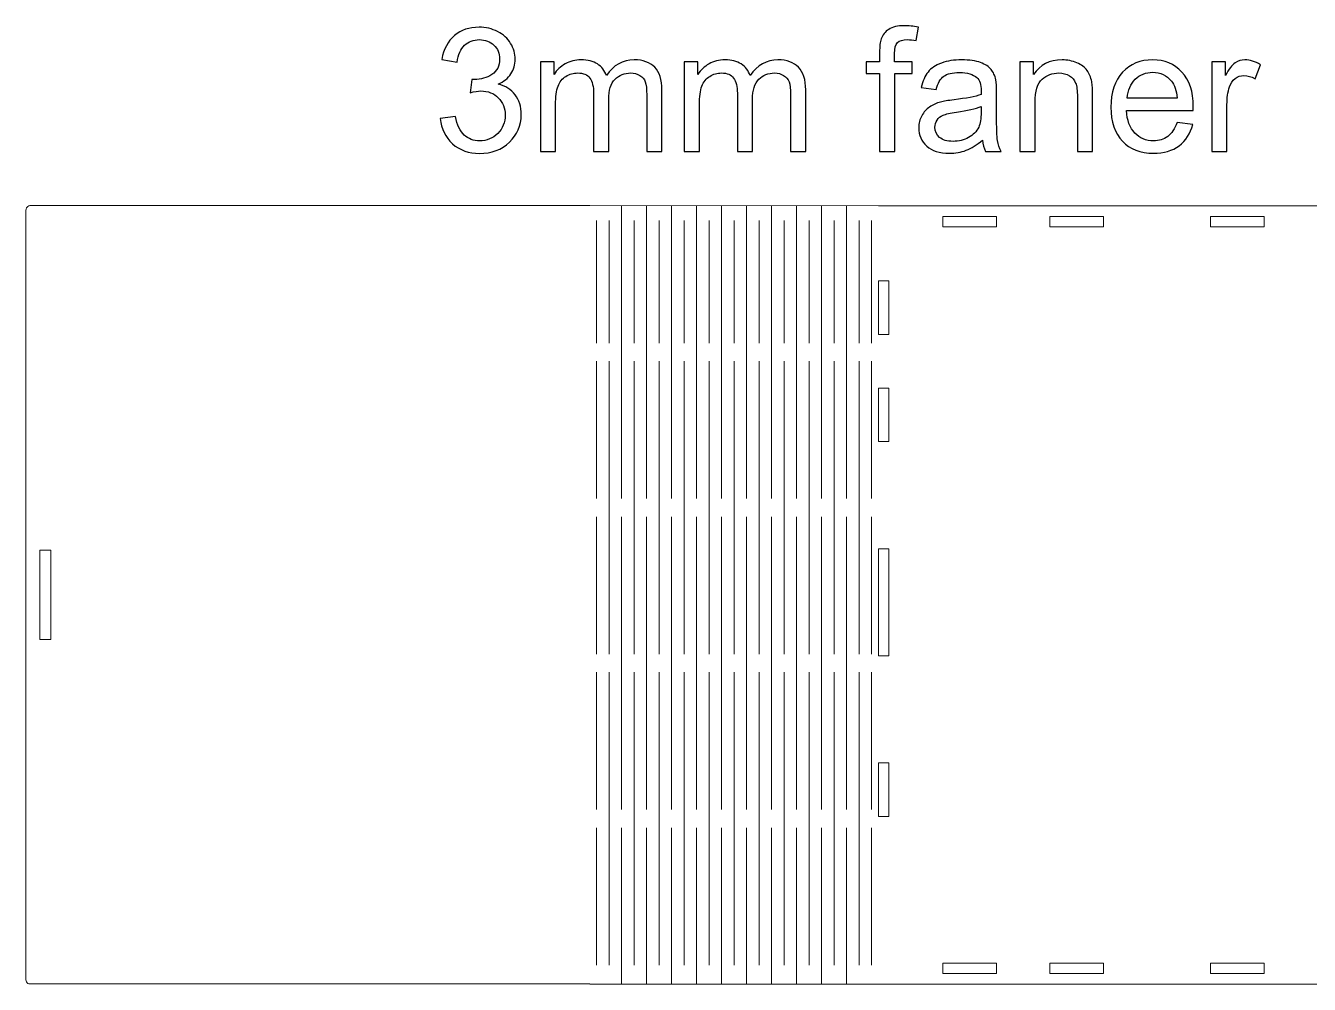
# Model space of a CAD drawing. Header units: millimetres. Extents: x -246 to 355, y -193 to 290.
# Drawn here: x -237.7 to 121.8, y 21.8 to 290.2 of the extents above; entities that cross this region are included whole.
import ezdxf

# ---------------------------------------------------------------- set-up
doc = ezdxf.new("R2010")
doc.units = ezdxf.units.MM
doc.header["$MEASUREMENT"] = 0
doc.layers.add('layer 1', color=7, linetype='Continuous')

msp = doc.modelspace()

# ---------------------------------------------------------------- linework, layer by layer
at = {"layer": 'layer 1', "color": 250}
for points, knots in [([(-121.6082, 264.2263), (-121.6082, 264.2263), (-117.3528, 264.8066), (-117.3528, 264.8066), (-117.3528, 264.8066), (-116.8612, 262.3887), (-116.0391, 260.6479), (-114.8705, 259.584), (-114.8705, 259.584), (-113.7019, 258.5202), (-112.2673, 257.9883), (-110.5667, 257.9883), (-110.5667, 257.9883), (-108.5518, 257.9883), (-106.8513, 258.6814), (-105.4812, 260.0676), (-105.4812, 260.0676), (-104.1111, 261.4538), (-103.426, 263.1705), (-103.426, 265.2176), (-103.426, 265.2176), (-103.426, 267.168), (-104.0627, 268.7799), (-105.3442, 270.0533), (-105.3442, 270.0533), (-106.6176, 271.3187), (-108.2375, 271.9554), (-110.2121, 271.9554), (-110.2121, 271.9554), (-111.018, 271.9554), (-112.0174, 271.7942), (-113.2183, 271.4798), (-113.2183, 271.4798), (-113.2183, 271.4798), (-112.7428, 275.2033), (-112.7428, 275.2033), (-112.7428, 275.2033), (-112.4607, 275.1711), (-112.227, 275.155), (-112.0577, 275.155), (-112.0577, 275.155), (-110.2363, 275.155), (-108.6083, 275.6305), (-107.1495, 276.5734), (-107.1495, 276.5734), (-105.6988, 277.5164), (-104.9734, 278.9671), (-104.9734, 280.9256), (-104.9734, 280.9256), (-104.9734, 282.481), (-105.5054, 283.7706), (-106.5612, 284.7941), (-106.5612, 284.7941), (-107.6169, 285.8177), (-108.979, 286.3254), (-110.6473, 286.3254), (-110.6473, 286.3254), (-112.3076, 286.3254), (-113.6857, 285.8015), (-114.7899, 284.7538), (-114.7899, 284.7538), (-115.894, 283.7061), (-116.6033, 282.1345), (-116.9176, 280.039), (-116.9176, 280.039), (-116.9176, 280.039), (-121.173, 280.8127), (-121.173, 280.8127), (-121.173, 280.8127), (-120.6491, 283.6658), (-119.4724, 285.8821), (-117.6268, 287.4537), (-117.6268, 287.4537), (-115.7893, 289.0253), (-113.4923, 289.8071), (-110.7521, 289.8071), (-110.7521, 289.8071), (-108.8662, 289.8071), (-107.1253, 289.4041), (-105.5376, 288.5901), (-105.5376, 288.5901), (-103.9418, 287.7842), (-102.7248, 286.68), (-101.8867, 285.2857), (-101.8867, 285.2857), (-101.0404, 283.8834), (-100.6213, 282.4004), (-100.6213, 280.8288), (-100.6213, 280.8288), (-100.6213, 279.3378), (-101.0243, 277.9838), (-101.8222, 276.7588), (-101.8222, 276.7588), (-102.6281, 275.5338), (-103.8209, 274.5586), (-105.3925, 273.8332), (-105.3925, 273.8332), (-103.3454, 273.3658), (-101.7577, 272.3825), (-100.6213, 270.8915), (-100.6213, 270.8915), (-99.493, 269.4086), (-98.9288, 267.5388), (-98.9288, 265.3063), (-98.9288, 265.3063), (-98.9288, 262.284), (-100.033, 259.713), (-102.2332, 257.6095), (-102.2332, 257.6095), (-104.4415, 255.506), (-107.2301, 254.4582), (-110.599, 254.4582), (-110.599, 254.4582), (-113.6374, 254.4582), (-116.16, 255.3689), (-118.1668, 257.1823), (-118.1668, 257.1823), (-120.1817, 258.9957), (-121.3261, 261.341), (-121.6082, 264.2263)], [0, 0, 0, 0, 0.03225806, 0.03225806, 0.03225806, 0.03225806, 0.06451613, 0.06451613, 0.06451613, 0.06451613, 0.09677419, 0.09677419, 0.09677419, 0.09677419, 0.12903226, 0.12903226, 0.12903226, 0.12903226, 0.16129032, 0.16129032, 0.16129032, 0.16129032, 0.19354839, 0.19354839, 0.19354839, 0.19354839, 0.22580645, 0.22580645, 0.22580645, 0.22580645, 0.25806452, 0.25806452, 0.25806452, 0.25806452, 0.29032258, 0.29032258, 0.29032258, 0.29032258, 0.32258065, 0.32258065, 0.32258065, 0.32258065, 0.35483871, 0.35483871, 0.35483871, 0.35483871, 0.38709677, 0.38709677, 0.38709677, 0.38709677, 0.41935484, 0.41935484, 0.41935484, 0.41935484, 0.4516129, 0.4516129, 0.4516129, 0.4516129, 0.48387097, 0.48387097, 0.48387097, 0.48387097, 0.51612903, 0.51612903, 0.51612903, 0.51612903, 0.5483871, 0.5483871, 0.5483871, 0.5483871, 0.58064516, 0.58064516, 0.58064516, 0.58064516, 0.61290323, 0.61290323, 0.61290323, 0.61290323, 0.64516129, 0.64516129, 0.64516129, 0.64516129, 0.67741935, 0.67741935, 0.67741935, 0.67741935, 0.70967742, 0.70967742, 0.70967742, 0.70967742, 0.74193548, 0.74193548, 0.74193548, 0.74193548, 0.77419355, 0.77419355, 0.77419355, 0.77419355, 0.80645161, 0.80645161, 0.80645161, 0.80645161, 0.83870968, 0.83870968, 0.83870968, 0.83870968, 0.87096774, 0.87096774, 0.87096774, 0.87096774, 0.90322581, 0.90322581, 0.90322581, 0.90322581, 0.93548387, 0.93548387, 0.93548387, 0.93548387, 1, 1, 1, 1]), ([(1.4602, 255.0385), (1.4602, 255.0385), (1.4602, 276.8475), (1.4602, 276.8475), (1.4602, 276.8475), (1.4602, 276.8475), (-2.3117, 276.8475), (-2.3117, 276.8475), (-2.3117, 276.8475), (-2.3117, 276.8475), (-2.3117, 280.1357), (-2.3117, 280.1357), (-2.3117, 280.1357), (-2.3117, 280.1357), (1.4602, 280.1357), (1.4602, 280.1357), (1.4602, 280.1357), (1.4602, 280.1357), (1.4602, 282.7954), (1.4602, 282.7954), (1.4602, 282.7954), (1.4602, 284.4798), (1.6052, 285.729), (1.9034, 286.543), (1.9034, 286.543), (2.3145, 287.6391), (3.0237, 288.5337), (4.0553, 289.2188), (4.0553, 289.2188), (5.0789, 289.9038), (6.5215, 290.2423), (8.3752, 290.2423), (8.3752, 290.2423), (9.576, 290.2423), (10.8978, 290.0973), (12.3485, 289.8152), (12.3485, 289.8152), (12.3485, 289.8152), (11.7118, 286.0917), (11.7118, 286.0917), (11.7118, 286.0917), (10.8253, 286.2448), (9.9951, 286.3254), (9.2053, 286.3254), (9.2053, 286.3254), (7.9158, 286.3254), (7.0051, 286.0514), (6.4651, 285.5033), (6.4651, 285.5033), (5.9332, 284.9553), (5.6672, 283.9317), (5.6672, 282.4327), (5.6672, 282.4327), (5.6672, 282.4327), (5.6672, 280.1357), (5.6672, 280.1357), (5.6672, 280.1357), (5.6672, 280.1357), (10.5512, 280.1357), (10.5512, 280.1357), (10.5512, 280.1357), (10.5512, 280.1357), (10.5512, 276.8475), (10.5512, 276.8475), (10.5512, 276.8475), (10.5512, 276.8475), (5.7156, 276.8475), (5.7156, 276.8475), (5.7156, 276.8475), (5.7156, 276.8475), (5.7156, 255.0385), (5.7156, 255.0385), (5.7156, 255.0385), (5.7156, 255.0385), (1.4602, 255.0385), (1.4602, 255.0385)], [0, 0, 0, 0, 0.05, 0.05, 0.05, 0.05, 0.1, 0.1, 0.1, 0.1, 0.15, 0.15, 0.15, 0.15, 0.2, 0.2, 0.2, 0.2, 0.25, 0.25, 0.25, 0.25, 0.3, 0.3, 0.3, 0.3, 0.35, 0.35, 0.35, 0.35, 0.4, 0.4, 0.4, 0.4, 0.45, 0.45, 0.45, 0.45, 0.5, 0.5, 0.5, 0.5, 0.55, 0.55, 0.55, 0.55, 0.6, 0.6, 0.6, 0.6, 0.65, 0.65, 0.65, 0.65, 0.7, 0.7, 0.7, 0.7, 0.75, 0.75, 0.75, 0.75, 0.8, 0.8, 0.8, 0.8, 0.85, 0.85, 0.85, 0.85, 0.9, 0.9, 0.9, 0.9, 1, 1, 1, 1]), ([(-93.5531, 255.0385), (-93.5531, 255.0385), (-93.5531, 280.1357), (-93.5531, 280.1357), (-93.5531, 280.1357), (-93.5531, 280.1357), (-89.7329, 280.1357), (-89.7329, 280.1357), (-89.7329, 280.1357), (-89.7329, 280.1357), (-89.7329, 276.5896), (-89.7329, 276.5896), (-89.7329, 276.5896), (-88.9512, 277.8146), (-87.9034, 278.8059), (-86.5978, 279.5474), (-86.5978, 279.5474), (-85.2922, 280.2969), (-83.8092, 280.6677), (-82.1409, 280.6677), (-82.1409, 280.6677), (-80.2872, 280.6677), (-78.764, 280.2808), (-77.5792, 279.5152), (-77.5792, 279.5152), (-76.3945, 278.7414), (-75.5563, 277.6695), (-75.0727, 276.2833), (-75.0727, 276.2833), (-73.074, 279.2089), (-70.4869, 280.6677), (-67.2953, 280.6677), (-67.2953, 280.6677), (-64.7969, 280.6677), (-62.8707, 279.9826), (-61.5328, 278.6044), (-61.5328, 278.6044), (-60.1869, 277.2263), (-59.5099, 275.1066), (-59.5099, 272.2455), (-59.5099, 272.2455), (-59.5099, 272.2455), (-59.5099, 255.0385), (-59.5099, 255.0385), (-59.5099, 255.0385), (-59.5099, 255.0385), (-63.7653, 255.0385), (-63.7653, 255.0385), (-63.7653, 255.0385), (-63.7653, 255.0385), (-63.7653, 270.8351), (-63.7653, 270.8351), (-63.7653, 270.8351), (-63.7653, 272.5276), (-63.9104, 273.7526), (-64.1844, 274.5022), (-64.1844, 274.5022), (-64.4584, 275.2517), (-64.9581, 275.8481), (-65.6915, 276.3075), (-65.6915, 276.3075), (-66.4169, 276.7669), (-67.2712, 276.9925), (-68.2464, 276.9925), (-68.2464, 276.9925), (-70.0195, 276.9925), (-71.4863, 276.4042), (-72.6549, 275.2356), (-72.6549, 275.2356), (-73.8235, 274.0589), (-74.4038, 272.181), (-74.4038, 269.602), (-74.4038, 269.602), (-74.4038, 269.602), (-74.4038, 255.0385), (-74.4038, 255.0385), (-74.4038, 255.0385), (-74.4038, 255.0385), (-78.6592, 255.0385), (-78.6592, 255.0385), (-78.6592, 255.0385), (-78.6592, 255.0385), (-78.6592, 271.3267), (-78.6592, 271.3267), (-78.6592, 271.3267), (-78.6592, 273.2126), (-79.0058, 274.6311), (-79.6989, 275.5741), (-79.6989, 275.5741), (-80.392, 276.517), (-81.5284, 276.9925), (-83.1, 276.9925), (-83.1, 276.9925), (-84.2928, 276.9925), (-85.3969, 276.6782), (-86.4124, 276.0496), (-86.4124, 276.0496), (-87.4279, 275.4209), (-88.1614, 274.5022), (-88.6207, 273.2852), (-88.6207, 273.2852), (-89.0721, 272.0762), (-89.2977, 270.3273), (-89.2977, 268.0465), (-89.2977, 268.0465), (-89.2977, 268.0465), (-89.2977, 255.0385), (-89.2977, 255.0385), (-89.2977, 255.0385), (-89.2977, 255.0385), (-93.5531, 255.0385), (-93.5531, 255.0385)], [0, 0, 0, 0, 0.03448276, 0.03448276, 0.03448276, 0.03448276, 0.06896552, 0.06896552, 0.06896552, 0.06896552, 0.10344828, 0.10344828, 0.10344828, 0.10344828, 0.13793103, 0.13793103, 0.13793103, 0.13793103, 0.17241379, 0.17241379, 0.17241379, 0.17241379, 0.20689655, 0.20689655, 0.20689655, 0.20689655, 0.24137931, 0.24137931, 0.24137931, 0.24137931, 0.27586207, 0.27586207, 0.27586207, 0.27586207, 0.31034483, 0.31034483, 0.31034483, 0.31034483, 0.34482759, 0.34482759, 0.34482759, 0.34482759, 0.37931034, 0.37931034, 0.37931034, 0.37931034, 0.4137931, 0.4137931, 0.4137931, 0.4137931, 0.44827586, 0.44827586, 0.44827586, 0.44827586, 0.48275862, 0.48275862, 0.48275862, 0.48275862, 0.51724138, 0.51724138, 0.51724138, 0.51724138, 0.55172414, 0.55172414, 0.55172414, 0.55172414, 0.5862069, 0.5862069, 0.5862069, 0.5862069, 0.62068966, 0.62068966, 0.62068966, 0.62068966, 0.65517241, 0.65517241, 0.65517241, 0.65517241, 0.68965517, 0.68965517, 0.68965517, 0.68965517, 0.72413793, 0.72413793, 0.72413793, 0.72413793, 0.75862069, 0.75862069, 0.75862069, 0.75862069, 0.79310345, 0.79310345, 0.79310345, 0.79310345, 0.82758621, 0.82758621, 0.82758621, 0.82758621, 0.86206897, 0.86206897, 0.86206897, 0.86206897, 0.89655172, 0.89655172, 0.89655172, 0.89655172, 0.93103448, 0.93103448, 0.93103448, 0.93103448, 1, 1, 1, 1]), ([(-53.2718, 255.0385), (-53.2718, 255.0385), (-53.2718, 280.1357), (-53.2718, 280.1357), (-53.2718, 280.1357), (-53.2718, 280.1357), (-49.4516, 280.1357), (-49.4516, 280.1357), (-49.4516, 280.1357), (-49.4516, 280.1357), (-49.4516, 276.5896), (-49.4516, 276.5896), (-49.4516, 276.5896), (-48.6699, 277.8146), (-47.6221, 278.8059), (-46.3165, 279.5474), (-46.3165, 279.5474), (-45.0109, 280.2969), (-43.5279, 280.6677), (-41.8596, 280.6677), (-41.8596, 280.6677), (-40.0059, 280.6677), (-38.4827, 280.2808), (-37.2979, 279.5152), (-37.2979, 279.5152), (-36.1132, 278.7414), (-35.275, 277.6695), (-34.7914, 276.2833), (-34.7914, 276.2833), (-32.7927, 279.2089), (-30.2056, 280.6677), (-27.014, 280.6677), (-27.014, 280.6677), (-24.5156, 280.6677), (-22.5894, 279.9826), (-21.2515, 278.6044), (-21.2515, 278.6044), (-19.9056, 277.2263), (-19.2286, 275.1066), (-19.2286, 272.2455), (-19.2286, 272.2455), (-19.2286, 272.2455), (-19.2286, 255.0385), (-19.2286, 255.0385), (-19.2286, 255.0385), (-19.2286, 255.0385), (-23.484, 255.0385), (-23.484, 255.0385), (-23.484, 255.0385), (-23.484, 255.0385), (-23.484, 270.8351), (-23.484, 270.8351), (-23.484, 270.8351), (-23.484, 272.5276), (-23.6291, 273.7526), (-23.9031, 274.5022), (-23.9031, 274.5022), (-24.1771, 275.2517), (-24.6768, 275.8481), (-25.4102, 276.3075), (-25.4102, 276.3075), (-26.1356, 276.7669), (-26.9899, 276.9925), (-27.9651, 276.9925), (-27.9651, 276.9925), (-29.7382, 276.9925), (-31.205, 276.4042), (-32.3736, 275.2356), (-32.3736, 275.2356), (-33.5422, 274.0589), (-34.1225, 272.181), (-34.1225, 269.602), (-34.1225, 269.602), (-34.1225, 269.602), (-34.1225, 255.0385), (-34.1225, 255.0385), (-34.1225, 255.0385), (-34.1225, 255.0385), (-38.3779, 255.0385), (-38.3779, 255.0385), (-38.3779, 255.0385), (-38.3779, 255.0385), (-38.3779, 271.3267), (-38.3779, 271.3267), (-38.3779, 271.3267), (-38.3779, 273.2126), (-38.7245, 274.6311), (-39.4176, 275.5741), (-39.4176, 275.5741), (-40.1107, 276.517), (-41.2471, 276.9925), (-42.8187, 276.9925), (-42.8187, 276.9925), (-44.0115, 276.9925), (-45.1156, 276.6782), (-46.1311, 276.0496), (-46.1311, 276.0496), (-47.1466, 275.4209), (-47.8801, 274.5022), (-48.3394, 273.2852), (-48.3394, 273.2852), (-48.7908, 272.0762), (-49.0164, 270.3273), (-49.0164, 268.0465), (-49.0164, 268.0465), (-49.0164, 268.0465), (-49.0164, 255.0385), (-49.0164, 255.0385), (-49.0164, 255.0385), (-49.0164, 255.0385), (-53.2718, 255.0385), (-53.2718, 255.0385)], [0, 0, 0, 0, 0.03448276, 0.03448276, 0.03448276, 0.03448276, 0.06896552, 0.06896552, 0.06896552, 0.06896552, 0.10344828, 0.10344828, 0.10344828, 0.10344828, 0.13793103, 0.13793103, 0.13793103, 0.13793103, 0.17241379, 0.17241379, 0.17241379, 0.17241379, 0.20689655, 0.20689655, 0.20689655, 0.20689655, 0.24137931, 0.24137931, 0.24137931, 0.24137931, 0.27586207, 0.27586207, 0.27586207, 0.27586207, 0.31034483, 0.31034483, 0.31034483, 0.31034483, 0.34482759, 0.34482759, 0.34482759, 0.34482759, 0.37931034, 0.37931034, 0.37931034, 0.37931034, 0.4137931, 0.4137931, 0.4137931, 0.4137931, 0.44827586, 0.44827586, 0.44827586, 0.44827586, 0.48275862, 0.48275862, 0.48275862, 0.48275862, 0.51724138, 0.51724138, 0.51724138, 0.51724138, 0.55172414, 0.55172414, 0.55172414, 0.55172414, 0.5862069, 0.5862069, 0.5862069, 0.5862069, 0.62068966, 0.62068966, 0.62068966, 0.62068966, 0.65517241, 0.65517241, 0.65517241, 0.65517241, 0.68965517, 0.68965517, 0.68965517, 0.68965517, 0.72413793, 0.72413793, 0.72413793, 0.72413793, 0.75862069, 0.75862069, 0.75862069, 0.75862069, 0.79310345, 0.79310345, 0.79310345, 0.79310345, 0.82758621, 0.82758621, 0.82758621, 0.82758621, 0.86206897, 0.86206897, 0.86206897, 0.86206897, 0.89655172, 0.89655172, 0.89655172, 0.89655172, 0.93103448, 0.93103448, 0.93103448, 0.93103448, 1, 1, 1, 1]), ([(30.2728, 258.1817), (28.6932, 256.8358), (27.1699, 255.8928), (25.7112, 255.3367), (25.7112, 255.3367), (24.2524, 254.7806), (22.6889, 254.5066), (21.0125, 254.5066), (21.0125, 254.5066), (18.2562, 254.5066), (16.1365, 255.1755), (14.6536, 256.5214), (14.6536, 256.5214), (13.1706, 257.8593), (12.4291, 259.576), (12.4291, 261.6634), (12.4291, 261.6634), (12.4291, 262.8884), (12.7112, 264.0087), (13.2673, 265.0242), (13.2673, 265.0242), (13.8315, 266.0397), (14.5649, 266.8456), (15.4676, 267.4582), (15.4676, 267.4582), (16.3783, 268.0707), (17.3938, 268.5381), (18.5302, 268.8525), (18.5302, 268.8525), (19.3684, 269.0701), (20.6337, 269.2796), (22.3181, 269.4892), (22.3181, 269.4892), (25.7515, 269.8921), (28.2902, 270.3838), (29.9102, 270.9479), (29.9102, 270.9479), (29.9263, 271.5282), (29.9343, 271.8989), (29.9343, 272.0521), (29.9343, 272.0521), (29.9343, 273.7768), (29.5314, 274.9938), (28.7254, 275.703), (28.7254, 275.703), (27.6374, 276.6621), (26.0174, 277.1376), (23.8736, 277.1376), (23.8736, 277.1376), (21.8668, 277.1376), (20.3839, 276.783), (19.4328, 276.0818), (19.4328, 276.0818), (18.4738, 275.3806), (17.7726, 274.1395), (17.3132, 272.3503), (17.3132, 272.3503), (17.3132, 272.3503), (13.1545, 272.9306), (13.1545, 272.9306), (13.1545, 272.9306), (13.5333, 274.7117), (14.1539, 276.1543), (15.0243, 277.2504), (15.0243, 277.2504), (15.8947, 278.3465), (17.152, 279.1847), (18.7961, 279.7811), (18.7961, 279.7811), (20.4322, 280.3695), (22.3423, 280.6677), (24.5023, 280.6677), (24.5023, 280.6677), (26.6461, 280.6677), (28.395, 280.4178), (29.7409, 279.9101), (29.7409, 279.9101), (31.0788, 279.4023), (32.0701, 278.7737), (32.6987, 278.008), (32.6987, 278.008), (33.3274, 277.2424), (33.7707, 276.2752), (34.0286, 275.1066), (34.0286, 275.1066), (34.1656, 274.3813), (34.2381, 273.0756), (34.2381, 271.1978), (34.2381, 271.1978), (34.2381, 271.1978), (34.2381, 265.5561), (34.2381, 265.5561), (34.2381, 265.5561), (34.2381, 261.615), (34.3268, 259.1247), (34.5041, 258.0689), (34.5041, 258.0689), (34.6733, 257.0131), (35.0279, 256.0056), (35.5437, 255.0385), (35.5437, 255.0385), (35.5437, 255.0385), (31.0949, 255.0385), (31.0949, 255.0385), (31.0949, 255.0385), (30.6678, 255.9331), (30.3937, 256.9808), (30.2728, 258.1817)], [0, 0, 0, 0, 0.03571429, 0.03571429, 0.03571429, 0.03571429, 0.07142857, 0.07142857, 0.07142857, 0.07142857, 0.10714286, 0.10714286, 0.10714286, 0.10714286, 0.14285714, 0.14285714, 0.14285714, 0.14285714, 0.17857143, 0.17857143, 0.17857143, 0.17857143, 0.21428571, 0.21428571, 0.21428571, 0.21428571, 0.25, 0.25, 0.25, 0.25, 0.28571429, 0.28571429, 0.28571429, 0.28571429, 0.32142857, 0.32142857, 0.32142857, 0.32142857, 0.35714286, 0.35714286, 0.35714286, 0.35714286, 0.39285714, 0.39285714, 0.39285714, 0.39285714, 0.42857143, 0.42857143, 0.42857143, 0.42857143, 0.46428571, 0.46428571, 0.46428571, 0.46428571, 0.5, 0.5, 0.5, 0.5, 0.53571429, 0.53571429, 0.53571429, 0.53571429, 0.57142857, 0.57142857, 0.57142857, 0.57142857, 0.60714286, 0.60714286, 0.60714286, 0.60714286, 0.64285714, 0.64285714, 0.64285714, 0.64285714, 0.67857143, 0.67857143, 0.67857143, 0.67857143, 0.71428571, 0.71428571, 0.71428571, 0.71428571, 0.75, 0.75, 0.75, 0.75, 0.78571429, 0.78571429, 0.78571429, 0.78571429, 0.82142857, 0.82142857, 0.82142857, 0.82142857, 0.85714286, 0.85714286, 0.85714286, 0.85714286, 0.89285714, 0.89285714, 0.89285714, 0.89285714, 0.92857143, 0.92857143, 0.92857143, 0.92857143, 1, 1, 1, 1]), ([(40.7744, 255.0385), (40.7744, 255.0385), (40.7744, 280.1357), (40.7744, 280.1357), (40.7744, 280.1357), (40.7744, 280.1357), (44.5946, 280.1357), (44.5946, 280.1357), (44.5946, 280.1357), (44.5946, 280.1357), (44.5946, 276.5734), (44.5946, 276.5734), (44.5946, 276.5734), (46.4321, 279.3056), (49.0917, 280.6677), (52.5654, 280.6677), (52.5654, 280.6677), (54.0806, 280.6677), (55.4668, 280.3936), (56.7321, 279.8536), (56.7321, 279.8536), (57.9975, 279.3137), (58.9485, 278.5964), (59.5771, 277.7179), (59.5771, 277.7179), (60.2058, 276.8394), (60.649, 275.7917), (60.8989, 274.5827), (60.8989, 274.5827), (61.052, 273.7929), (61.1326, 272.4147), (61.1326, 270.4482), (61.1326, 270.4482), (61.1326, 270.4482), (61.1326, 255.0385), (61.1326, 255.0385), (61.1326, 255.0385), (61.1326, 255.0385), (56.8772, 255.0385), (56.8772, 255.0385), (56.8772, 255.0385), (56.8772, 255.0385), (56.8772, 270.287), (56.8772, 270.287), (56.8772, 270.287), (56.8772, 272.0198), (56.716, 273.3174), (56.3856, 274.1717), (56.3856, 274.1717), (56.0551, 275.026), (55.4668, 275.7111), (54.6286, 276.2269), (54.6286, 276.2269), (53.7904, 276.7346), (52.7991, 276.9925), (51.6708, 276.9925), (51.6708, 276.9925), (49.8655, 276.9925), (48.31, 276.4203), (46.9963, 275.2678), (46.9963, 275.2678), (45.6826, 274.1234), (45.0298, 271.9392), (45.0298, 268.7316), (45.0298, 268.7316), (45.0298, 268.7316), (45.0298, 255.0385), (45.0298, 255.0385), (45.0298, 255.0385), (45.0298, 255.0385), (40.7744, 255.0385), (40.7744, 255.0385)], [0, 0, 0, 0, 0.05263158, 0.05263158, 0.05263158, 0.05263158, 0.10526316, 0.10526316, 0.10526316, 0.10526316, 0.15789474, 0.15789474, 0.15789474, 0.15789474, 0.21052632, 0.21052632, 0.21052632, 0.21052632, 0.26315789, 0.26315789, 0.26315789, 0.26315789, 0.31578947, 0.31578947, 0.31578947, 0.31578947, 0.36842105, 0.36842105, 0.36842105, 0.36842105, 0.42105263, 0.42105263, 0.42105263, 0.42105263, 0.47368421, 0.47368421, 0.47368421, 0.47368421, 0.52631579, 0.52631579, 0.52631579, 0.52631579, 0.57894737, 0.57894737, 0.57894737, 0.57894737, 0.63157895, 0.63157895, 0.63157895, 0.63157895, 0.68421053, 0.68421053, 0.68421053, 0.68421053, 0.73684211, 0.73684211, 0.73684211, 0.73684211, 0.78947368, 0.78947368, 0.78947368, 0.78947368, 0.84210526, 0.84210526, 0.84210526, 0.84210526, 0.89473684, 0.89473684, 0.89473684, 0.89473684, 1, 1, 1, 1]), ([(84.7872, 263.1625), (84.7872, 263.1625), (89.1877, 262.5822), (89.1877, 262.5822), (89.1877, 262.5822), (88.5026, 260.0273), (87.2212, 258.0366), (85.3514, 256.6262), (85.3514, 256.6262), (83.4816, 255.2158), (81.096, 254.5066), (78.1865, 254.5066), (78.1865, 254.5066), (74.5275, 254.5066), (71.6261, 255.6349), (69.4822, 257.8916), (69.4822, 257.8916), (67.3384, 260.1402), (66.2665, 263.3075), (66.2665, 267.3776), (66.2665, 267.3776), (66.2665, 271.5846), (67.3465, 274.8568), (69.5145, 277.1779), (69.5145, 277.1779), (71.6825, 279.5071), (74.4952, 280.6677), (77.9528, 280.6677), (77.9528, 280.6677), (81.2974, 280.6677), (84.0296, 279.5313), (86.1493, 277.2504), (86.1493, 277.2504), (88.2689, 274.9696), (89.3327, 271.7619), (89.3327, 267.6274), (89.3327, 267.6274), (89.3327, 267.3776), (89.3247, 266.9988), (89.3086, 266.4991), (89.3086, 266.4991), (89.3086, 266.4991), (70.6186, 266.4991), (70.6186, 266.4991), (70.6186, 266.4991), (70.7798, 263.7508), (71.5535, 261.6392), (72.9559, 260.1805), (72.9559, 260.1805), (74.3502, 258.7217), (76.0991, 257.9883), (78.1865, 257.9883), (78.1865, 257.9883), (79.742, 257.9883), (81.0718, 258.3993), (82.1679, 259.2214), (82.1679, 259.2214), (83.272, 260.0434), (84.1424, 261.3571), (84.7872, 263.1625)], [0, 0, 0, 0, 0.0625, 0.0625, 0.0625, 0.0625, 0.125, 0.125, 0.125, 0.125, 0.1875, 0.1875, 0.1875, 0.1875, 0.25, 0.25, 0.25, 0.25, 0.3125, 0.3125, 0.3125, 0.3125, 0.375, 0.375, 0.375, 0.375, 0.4375, 0.4375, 0.4375, 0.4375, 0.5, 0.5, 0.5, 0.5, 0.5625, 0.5625, 0.5625, 0.5625, 0.625, 0.625, 0.625, 0.625, 0.6875, 0.6875, 0.6875, 0.6875, 0.75, 0.75, 0.75, 0.75, 0.8125, 0.8125, 0.8125, 0.8125, 0.875, 0.875, 0.875, 0.875, 1, 1, 1, 1]), ([(94.515, 255.0385), (94.515, 255.0385), (94.515, 280.1357), (94.515, 280.1357), (94.515, 280.1357), (94.515, 280.1357), (98.3352, 280.1357), (98.3352, 280.1357), (98.3352, 280.1357), (98.3352, 280.1357), (98.3352, 276.2914), (98.3352, 276.2914), (98.3352, 276.2914), (99.3104, 278.0725), (100.2131, 279.2492), (101.0432, 279.8134), (101.0432, 279.8134), (101.8733, 280.3856), (102.784, 280.6677), (103.7753, 280.6677), (103.7753, 280.6677), (105.2099, 280.6677), (106.6687, 280.2163), (108.1516, 279.3217), (108.1516, 279.3217), (108.1516, 279.3217), (106.6365, 275.3968), (106.6365, 275.3968), (106.6365, 275.3968), (105.6048, 275.977), (104.5732, 276.2672), (103.5416, 276.2672), (103.5416, 276.2672), (102.6148, 276.2672), (101.7847, 275.9851), (101.0512, 275.429), (101.0512, 275.429), (100.3178, 274.8729), (99.794, 274.0992), (99.4796, 273.1079), (99.4796, 273.1079), (99.0041, 271.6007), (98.7704, 269.9485), (98.7704, 268.1513), (98.7704, 268.1513), (98.7704, 268.1513), (98.7704, 255.0385), (98.7704, 255.0385), (98.7704, 255.0385), (98.7704, 255.0385), (94.515, 255.0385), (94.515, 255.0385)], [0, 0, 0, 0, 0.07142857, 0.07142857, 0.07142857, 0.07142857, 0.14285714, 0.14285714, 0.14285714, 0.14285714, 0.21428571, 0.21428571, 0.21428571, 0.21428571, 0.28571429, 0.28571429, 0.28571429, 0.28571429, 0.35714286, 0.35714286, 0.35714286, 0.35714286, 0.42857143, 0.42857143, 0.42857143, 0.42857143, 0.5, 0.5, 0.5, 0.5, 0.57142857, 0.57142857, 0.57142857, 0.57142857, 0.64285714, 0.64285714, 0.64285714, 0.64285714, 0.71428571, 0.71428571, 0.71428571, 0.71428571, 0.78571429, 0.78571429, 0.78571429, 0.78571429, 0.85714286, 0.85714286, 0.85714286, 0.85714286, 1, 1, 1, 1]), ([(70.8604, 269.9808), (70.8604, 269.9808), (84.8356, 269.9808), (84.8356, 269.9808), (84.8356, 269.9808), (84.6502, 272.0924), (84.1102, 273.672), (83.2317, 274.7278), (83.2317, 274.7278), (81.8858, 276.3639), (80.1288, 277.186), (77.9769, 277.186), (77.9769, 277.186), (76.0265, 277.186), (74.3905, 276.5331), (73.0606, 275.2275), (73.0606, 275.2275), (71.7389, 273.9219), (71.0055, 272.173), (70.8604, 269.9808)], [0, 0, 0, 0, 0.16666667, 0.16666667, 0.16666667, 0.16666667, 0.33333333, 0.33333333, 0.33333333, 0.33333333, 0.5, 0.5, 0.5, 0.5, 0.66666667, 0.66666667, 0.66666667, 0.66666667, 1, 1, 1, 1]), ([(29.9343, 267.6113), (28.3869, 266.9827), (26.0658, 266.4507), (22.971, 266.0155), (22.971, 266.0155), (21.214, 265.7657), (19.9728, 265.4836), (19.2475, 265.1693), (19.2475, 265.1693), (18.5221, 264.855), (17.966, 264.3956), (17.5711, 263.7992), (17.5711, 263.7992), (17.1762, 263.1947), (16.9747, 262.5258), (16.9747, 261.7843), (16.9747, 261.7843), (16.9747, 260.664), (17.4018, 259.7211), (18.2642, 258.9715), (18.2642, 258.9715), (19.1266, 258.222), (20.3839, 257.8432), (22.0361, 257.8432), (22.0361, 257.8432), (23.6721, 257.8432), (25.1309, 258.1978), (26.4124, 258.9151), (26.4124, 258.9151), (27.6858, 259.6243), (28.6287, 260.5995), (29.2251, 261.8326), (29.2251, 261.8326), (29.6845, 262.7917), (29.9102, 264.2021), (29.9102, 266.0639), (29.9102, 266.0639), (29.9102, 266.0639), (29.9343, 267.6113), (29.9343, 267.6113)], [0, 0, 0, 0, 0.09090909, 0.09090909, 0.09090909, 0.09090909, 0.18181818, 0.18181818, 0.18181818, 0.18181818, 0.27272727, 0.27272727, 0.27272727, 0.27272727, 0.36363636, 0.36363636, 0.36363636, 0.36363636, 0.45454545, 0.45454545, 0.45454545, 0.45454545, 0.54545455, 0.54545455, 0.54545455, 0.54545455, 0.63636364, 0.63636364, 0.63636364, 0.63636364, 0.72727273, 0.72727273, 0.72727273, 0.72727273, 0.81818182, 0.81818182, 0.81818182, 0.81818182, 1, 1, 1, 1])]:
    msp.add_open_spline(points, degree=3, knots=knots, dxfattribs=at)
at = {"layer": 'layer 1', "color": 250, "lineweight": 20}
for points, knots in [([(-237.7443, 238.2612), (-237.747, 238.6546), (-237.6179, 239.1573), (-237.3312, 239.4439), (-237.3312, 239.4439), (-237.0446, 239.7306), (-236.649, 239.8809), (-236.2443, 239.857)], [0, 0, 0, 0, 0.33333333, 0.33333333, 0.33333333, 0.33333333, 1, 1, 1, 1]), ([(-70.8062, 239.8091), (-70.8062, 239.8091), (-70.8062, 201.3287), (-70.8062, 201.3287), (-70.8062, 201.3287), (-70.8062, 201.3287), (-70.8062, 157.828), (-70.8062, 157.828)], [0, 0, 0, 0, 0.33333333, 0.33333333, 0.33333333, 0.33333333, 1, 1, 1, 1]), ([(-63.8059, 239.8091), (-63.8059, 239.8091), (-63.8059, 201.3287), (-63.8059, 201.3287), (-63.8059, 201.3287), (-63.8059, 201.3287), (-63.8059, 157.828), (-63.8059, 157.828)], [0, 0, 0, 0, 0.33333333, 0.33333333, 0.33333333, 0.33333333, 1, 1, 1, 1]), ([(-56.806, 239.8091), (-56.806, 239.8091), (-56.806, 201.3287), (-56.806, 201.3287), (-56.806, 201.3287), (-56.806, 201.3287), (-56.806, 157.828), (-56.806, 157.828)], [0, 0, 0, 0, 0.33333333, 0.33333333, 0.33333333, 0.33333333, 1, 1, 1, 1]), ([(-49.806, 239.8091), (-49.806, 239.8091), (-49.806, 201.3287), (-49.806, 201.3287), (-49.806, 201.3287), (-49.806, 201.3287), (-49.806, 157.828), (-49.806, 157.828)], [0, 0, 0, 0, 0.33333333, 0.33333333, 0.33333333, 0.33333333, 1, 1, 1, 1]), ([(-42.8061, 239.8091), (-42.8061, 239.8091), (-42.8061, 201.3287), (-42.8061, 201.3287), (-42.8061, 201.3287), (-42.8061, 201.3287), (-42.8061, 157.828), (-42.8061, 157.828)], [0, 0, 0, 0, 0.33333333, 0.33333333, 0.33333333, 0.33333333, 1, 1, 1, 1]), ([(-35.8063, 239.8091), (-35.8063, 239.8091), (-35.8063, 201.3287), (-35.8063, 201.3287), (-35.8063, 201.3287), (-35.8063, 201.3287), (-35.8063, 157.828), (-35.8063, 157.828)], [0, 0, 0, 0, 0.33333333, 0.33333333, 0.33333333, 0.33333333, 1, 1, 1, 1]), ([(-28.806, 239.8091), (-28.806, 239.8091), (-28.806, 201.3287), (-28.806, 201.3287), (-28.806, 201.3287), (-28.806, 201.3287), (-28.806, 157.828), (-28.806, 157.828)], [0, 0, 0, 0, 0.33333333, 0.33333333, 0.33333333, 0.33333333, 1, 1, 1, 1]), ([(-21.806, 239.8091), (-21.806, 239.8091), (-21.806, 201.3287), (-21.806, 201.3287), (-21.806, 201.3287), (-21.806, 201.3287), (-21.806, 157.828), (-21.806, 157.828)], [0, 0, 0, 0, 0.33333333, 0.33333333, 0.33333333, 0.33333333, 1, 1, 1, 1]), ([(-14.8063, 239.8091), (-14.8063, 239.8091), (-14.8063, 201.3287), (-14.8063, 201.3287), (-14.8063, 201.3287), (-14.8063, 201.3287), (-14.8063, 157.828), (-14.8063, 157.828)], [0, 0, 0, 0, 0.33333333, 0.33333333, 0.33333333, 0.33333333, 1, 1, 1, 1]), ([(-7.8064, 239.8091), (-7.8064, 239.8091), (-7.8064, 201.3287), (-7.8064, 201.3287), (-7.8064, 201.3287), (-7.8064, 201.3287), (-7.8064, 157.828), (-7.8064, 157.828)], [0, 0, 0, 0, 0.33333333, 0.33333333, 0.33333333, 0.33333333, 1, 1, 1, 1]), ([(19.1935, 233.8612), (19.1935, 233.8612), (34.1935, 233.8612), (34.1935, 233.8612), (34.1935, 233.8612), (34.1935, 233.8612), (34.1935, 236.7612), (34.1935, 236.7612), (34.1935, 236.7612), (34.1935, 236.7612), (19.1935, 236.7612), (19.1935, 236.7612), (19.1935, 236.7612), (19.1935, 236.7612), (19.1935, 233.8612), (19.1935, 233.8612)], [0, 0, 0, 0, 0.2, 0.2, 0.2, 0.2, 0.4, 0.4, 0.4, 0.4, 0.6, 0.6, 0.6, 0.6, 1, 1, 1, 1]), ([(49.1935, 233.8612), (49.1935, 233.8612), (64.1935, 233.8612), (64.1935, 233.8612), (64.1935, 233.8612), (64.1935, 233.8612), (64.1935, 236.7612), (64.1935, 236.7612), (64.1935, 236.7612), (64.1935, 236.7612), (49.1935, 236.7612), (49.1935, 236.7612), (49.1935, 236.7612), (49.1935, 236.7612), (49.1935, 233.8612), (49.1935, 233.8612)], [0, 0, 0, 0, 0.2, 0.2, 0.2, 0.2, 0.4, 0.4, 0.4, 0.4, 0.6, 0.6, 0.6, 0.6, 1, 1, 1, 1]), ([(94.1935, 233.8612), (94.1935, 233.8612), (109.1935, 233.8612), (109.1935, 233.8612), (109.1935, 233.8612), (109.1935, 233.8612), (109.1935, 236.7612), (109.1935, 236.7612), (109.1935, 236.7612), (109.1935, 236.7612), (94.1935, 236.7612), (94.1935, 236.7612), (94.1935, 236.7612), (94.1935, 236.7612), (94.1935, 233.8612), (94.1935, 233.8612)], [0, 0, 0, 0, 0.2, 0.2, 0.2, 0.2, 0.4, 0.4, 0.4, 0.4, 0.6, 0.6, 0.6, 0.6, 1, 1, 1, 1]), ([(4.0935, 203.7612), (4.0935, 203.7612), (4.0935, 218.7612), (4.0935, 218.7612), (4.0935, 218.7612), (4.0935, 218.7612), (1.1935, 218.7612), (1.1935, 218.7612), (1.1935, 218.7612), (1.1935, 218.7612), (1.1935, 203.7612), (1.1935, 203.7612), (1.1935, 203.7612), (1.1935, 203.7612), (4.0935, 203.7612), (4.0935, 203.7612)], [0, 0, 0, 0, 0.2, 0.2, 0.2, 0.2, 0.4, 0.4, 0.4, 0.4, 0.6, 0.6, 0.6, 0.6, 1, 1, 1, 1]), ([(-32.3065, 114.2049), (-32.3065, 114.2049), (-32.3065, 152.6853), (-32.3065, 152.6853), (-32.3065, 152.6853), (-32.3065, 152.6853), (-32.3065, 196.3085), (-32.3065, 196.3085)], [0, 0, 0, 0, 0.33333333, 0.33333333, 0.33333333, 0.33333333, 1, 1, 1, 1]), ([(4.0935, 173.7612), (4.0935, 173.7612), (4.0935, 188.7612), (4.0935, 188.7612), (4.0935, 188.7612), (4.0935, 188.7612), (1.1935, 188.7612), (1.1935, 188.7612), (1.1935, 188.7612), (1.1935, 188.7612), (1.1935, 173.7612), (1.1935, 173.7612), (1.1935, 173.7612), (1.1935, 173.7612), (4.0935, 173.7612), (4.0935, 173.7612)], [0, 0, 0, 0, 0.2, 0.2, 0.2, 0.2, 0.4, 0.4, 0.4, 0.4, 0.6, 0.6, 0.6, 0.6, 1, 1, 1, 1]), ([(-233.7443, 143.357), (-233.7443, 143.357), (-230.7443, 143.357), (-230.7443, 143.357), (-230.7443, 143.357), (-230.7443, 143.357), (-230.7443, 118.357), (-230.7443, 118.357), (-230.7443, 118.357), (-230.7443, 118.357), (-233.7443, 118.357), (-233.7443, 118.357), (-233.7443, 118.357), (-233.7443, 118.357), (-233.7443, 143.357), (-233.7443, 143.357)], [0, 0, 0, 0, 0.2, 0.2, 0.2, 0.2, 0.4, 0.4, 0.4, 0.4, 0.6, 0.6, 0.6, 0.6, 1, 1, 1, 1]), ([(4.0935, 128.7612), (4.0935, 128.7612), (4.0935, 143.7612), (4.0935, 143.7612), (4.0935, 143.7612), (4.0935, 143.7612), (1.1935, 143.7612), (1.1935, 143.7612), (1.1935, 143.7612), (1.1935, 143.7612), (1.1935, 128.7612), (1.1935, 128.7612)], [0, 0, 0, 0, 0.25, 0.25, 0.25, 0.25, 0.5, 0.5, 0.5, 0.5, 1, 1, 1, 1]), ([(4.0935, 128.7612), (4.0935, 128.7612), (4.0935, 113.7612), (4.0935, 113.7612), (4.0935, 113.7612), (4.0935, 113.7612), (1.1935, 113.7612), (1.1935, 113.7612), (1.1935, 113.7612), (1.1935, 113.7612), (1.1935, 128.7612), (1.1935, 128.7612)], [0, 0, 0, 0, 0.25, 0.25, 0.25, 0.25, 0.5, 0.5, 0.5, 0.5, 1, 1, 1, 1]), ([(-32.3065, 109.1846), (-32.3065, 109.1846), (-32.3065, 70.7042), (-32.3065, 70.7042), (-32.3065, 70.7042), (-32.3065, 70.7042), (-32.3065, 27.081), (-32.3065, 27.081)], [0, 0, 0, 0, 0.33333333, 0.33333333, 0.33333333, 0.33333333, 1, 1, 1, 1]), ([(4.0935, 68.7612), (4.0935, 68.7612), (4.0935, 83.7612), (4.0935, 83.7612), (4.0935, 83.7612), (4.0935, 83.7612), (1.1935, 83.7612), (1.1935, 83.7612), (1.1935, 83.7612), (1.1935, 83.7612), (1.1935, 68.7612), (1.1935, 68.7612), (1.1935, 68.7612), (1.1935, 68.7612), (4.0935, 68.7612), (4.0935, 68.7612)], [0, 0, 0, 0, 0.2, 0.2, 0.2, 0.2, 0.4, 0.4, 0.4, 0.4, 0.6, 0.6, 0.6, 0.6, 1, 1, 1, 1]), ([(-7.8064, 21.7612), (-7.8064, 21.7612), (-7.8064, 21.7612), (-7.8064, 21.7612), (-7.8064, 21.7612), (-7.8064, 21.7612), (-7.8064, 65.5615), (-7.8064, 65.5615)], [0, 0, 0, 0, 0.33333333, 0.33333333, 0.33333333, 0.33333333, 1, 1, 1, 1]), ([(19.1935, 24.7612), (19.1935, 24.7612), (34.1935, 24.7612), (34.1935, 24.7612), (34.1935, 24.7612), (34.1935, 24.7612), (34.1935, 27.6612), (34.1935, 27.6612), (34.1935, 27.6612), (34.1935, 27.6612), (19.1935, 27.6612), (19.1935, 27.6612), (19.1935, 27.6612), (19.1935, 27.6612), (19.1935, 24.7612), (19.1935, 24.7612)], [0, 0, 0, 0, 0.2, 0.2, 0.2, 0.2, 0.4, 0.4, 0.4, 0.4, 0.6, 0.6, 0.6, 0.6, 1, 1, 1, 1]), ([(49.1935, 24.7612), (49.1935, 24.7612), (64.1935, 24.7612), (64.1935, 24.7612), (64.1935, 24.7612), (64.1935, 24.7612), (64.1935, 27.6612), (64.1935, 27.6612), (64.1935, 27.6612), (64.1935, 27.6612), (49.1935, 27.6612), (49.1935, 27.6612), (49.1935, 27.6612), (49.1935, 27.6612), (49.1935, 24.7612), (49.1935, 24.7612)], [0, 0, 0, 0, 0.2, 0.2, 0.2, 0.2, 0.4, 0.4, 0.4, 0.4, 0.6, 0.6, 0.6, 0.6, 1, 1, 1, 1]), ([(94.1935, 24.7612), (94.1935, 24.7612), (109.1935, 24.7612), (109.1935, 24.7612), (109.1935, 24.7612), (109.1935, 24.7612), (109.1935, 27.6612), (109.1935, 27.6612), (109.1935, 27.6612), (109.1935, 27.6612), (94.1935, 27.6612), (94.1935, 27.6612), (94.1935, 27.6612), (94.1935, 27.6612), (94.1935, 24.7612), (94.1935, 24.7612)], [0, 0, 0, 0, 0.2, 0.2, 0.2, 0.2, 0.4, 0.4, 0.4, 0.4, 0.6, 0.6, 0.6, 0.6, 1, 1, 1, 1]), ([(-237.7443, 23.357), (-237.747, 22.9636), (-237.6179, 22.4609), (-237.3312, 22.1743), (-237.3312, 22.1743), (-237.0446, 21.8876), (-236.649, 21.8331), (-236.2443, 21.857)], [0, 0, 0, 0, 0.33333333, 0.33333333, 0.33333333, 0.33333333, 1, 1, 1, 1])]:
    msp.add_open_spline(points, degree=3, knots=knots, dxfattribs=at)
for points in [[(-237.7443, 238.2612), (-237.7443, 238.2612), (-237.7443, 23.357), (-237.7443, 23.357)], [(-79.7443, 239.857), (-79.7443, 239.857), (-236.2443, 239.857), (-236.2443, 239.857)], [(1.1935, 239.7612), (1.1935, 239.7612), (-79.7443, 239.857), (-79.7443, 239.857)], [(1.1935, 239.7612), (1.1935, 239.7612), (157.6935, 239.7612), (157.6935, 239.7612)], [(-77.806, 235.695), (-77.806, 235.695), (-77.806, 201.3287), (-77.806, 201.3287)], [(-74.3062, 235.695), (-74.3062, 235.695), (-74.3062, 201.3287), (-74.3062, 201.3287)], [(-67.3063, 235.695), (-67.3063, 235.695), (-67.3063, 201.3287), (-67.3063, 201.3287)], [(-60.3058, 235.695), (-60.3058, 235.695), (-60.3058, 201.3287), (-60.3058, 201.3287)], [(-53.3059, 235.695), (-53.3059, 235.695), (-53.3059, 201.3287), (-53.3059, 201.3287)], [(-46.3061, 235.695), (-46.3061, 235.695), (-46.3061, 201.3287), (-46.3061, 201.3287)], [(-39.3062, 235.695), (-39.3062, 235.695), (-39.3062, 201.3287), (-39.3062, 201.3287)], [(-32.3065, 235.695), (-32.3065, 235.695), (-32.3065, 201.3287), (-32.3065, 201.3287)], [(-25.306, 235.695), (-25.306, 235.695), (-25.306, 201.3287), (-25.306, 201.3287)], [(-18.3062, 235.695), (-18.3062, 235.695), (-18.3062, 201.3287), (-18.3062, 201.3287)], [(-11.3062, 235.695), (-11.3062, 235.695), (-11.3062, 201.3287), (-11.3062, 201.3287)], [(-4.3065, 235.695), (-4.3065, 235.695), (-4.3065, 201.3287), (-4.3065, 201.3287)], [(-0.8065, 235.695), (-0.8065, 235.695), (-0.8065, 201.3287), (-0.8065, 201.3287)], [(-77.806, 196.3085), (-77.806, 196.3085), (-77.806, 157.828), (-77.806, 157.828)], [(-74.3062, 114.2049), (-74.3062, 114.2049), (-74.3062, 196.3085), (-74.3062, 196.3085)], [(-67.3063, 196.3085), (-67.3063, 196.3085), (-67.3063, 114.2049), (-67.3063, 114.2049)], [(-60.3058, 196.3085), (-60.3058, 196.3085), (-60.3058, 114.2049), (-60.3058, 114.2049)], [(-53.3059, 196.3085), (-53.3059, 196.3085), (-53.3059, 114.2049), (-53.3059, 114.2049)], [(-46.3061, 196.3085), (-46.3061, 196.3085), (-46.3061, 114.2049), (-46.3061, 114.2049)], [(-39.3062, 114.2049), (-39.3062, 114.2049), (-39.3062, 196.3085), (-39.3062, 196.3085)], [(-25.306, 114.2049), (-25.306, 114.2049), (-25.306, 196.3085), (-25.306, 196.3085)], [(-18.3062, 196.3085), (-18.3062, 196.3085), (-18.3062, 114.2049), (-18.3062, 114.2049)], [(-11.3062, 196.3085), (-11.3062, 196.3085), (-11.3062, 114.2049), (-11.3062, 114.2049)], [(-4.3065, 196.3085), (-4.3065, 196.3085), (-4.3065, 114.2049), (-4.3065, 114.2049)], [(-0.8065, 196.3085), (-0.8065, 196.3085), (-0.8065, 157.828), (-0.8065, 157.828)], [(-77.806, 152.6853), (-77.806, 152.6853), (-77.806, 114.2049), (-77.806, 114.2049)], [(-70.8062, 152.6853), (-70.8062, 152.6853), (-70.8062, 70.7042), (-70.8062, 70.7042)], [(-63.8059, 152.6853), (-63.8059, 152.6853), (-63.8059, 70.7042), (-63.8059, 70.7042)], [(-56.806, 152.6853), (-56.806, 152.6853), (-56.806, 70.7042), (-56.806, 70.7042)], [(-49.806, 152.6853), (-49.806, 152.6853), (-49.806, 70.7042), (-49.806, 70.7042)], [(-42.8061, 152.6853), (-42.8061, 152.6853), (-42.8061, 70.7042), (-42.8061, 70.7042)], [(-35.8063, 152.6853), (-35.8063, 152.6853), (-35.8063, 70.7042), (-35.8063, 70.7042)], [(-28.806, 152.6853), (-28.806, 152.6853), (-28.806, 70.7042), (-28.806, 70.7042)], [(-21.806, 152.6853), (-21.806, 152.6853), (-21.806, 70.7042), (-21.806, 70.7042)], [(-14.8063, 152.6853), (-14.8063, 152.6853), (-14.8063, 70.7042), (-14.8063, 70.7042)], [(-7.8064, 152.6853), (-7.8064, 152.6853), (-7.8064, 70.7042), (-7.8064, 70.7042)], [(-0.8065, 152.6853), (-0.8065, 152.6853), (-0.8065, 114.2049), (-0.8065, 114.2049)], [(-77.806, 109.1846), (-77.806, 109.1846), (-77.806, 70.7042), (-77.806, 70.7042)], [(-74.3062, 109.1846), (-74.3062, 109.1846), (-74.3062, 27.081), (-74.3062, 27.081)], [(-67.3063, 27.081), (-67.3063, 27.081), (-67.3063, 109.1846), (-67.3063, 109.1846)], [(-60.3058, 27.081), (-60.3058, 27.081), (-60.3058, 109.1846), (-60.3058, 109.1846)], [(-53.3059, 27.081), (-53.3059, 27.081), (-53.3059, 109.1846), (-53.3059, 109.1846)], [(-46.3061, 27.081), (-46.3061, 27.081), (-46.3061, 109.1846), (-46.3061, 109.1846)], [(-39.3062, 109.1846), (-39.3062, 109.1846), (-39.3062, 27.081), (-39.3062, 27.081)], [(-25.306, 109.1846), (-25.306, 109.1846), (-25.306, 27.081), (-25.306, 27.081)], [(-18.3062, 27.081), (-18.3062, 27.081), (-18.3062, 109.1846), (-18.3062, 109.1846)], [(-11.3062, 27.081), (-11.3062, 27.081), (-11.3062, 109.1846), (-11.3062, 109.1846)], [(-4.3065, 27.081), (-4.3065, 27.081), (-4.3065, 109.1846), (-4.3065, 109.1846)], [(-0.8065, 109.1846), (-0.8065, 109.1846), (-0.8065, 70.7042), (-0.8065, 70.7042)], [(-77.806, 27.081), (-77.806, 27.081), (-77.806, 65.5615), (-77.806, 65.5615)], [(-70.8062, 21.7612), (-70.8062, 21.7612), (-70.8062, 65.5615), (-70.8062, 65.5615)], [(-63.8059, 21.7612), (-63.8059, 21.7612), (-63.8059, 65.5615), (-63.8059, 65.5615)], [(-56.806, 21.7612), (-56.806, 21.7612), (-56.806, 65.5615), (-56.806, 65.5615)], [(-49.806, 21.7612), (-49.806, 21.7612), (-49.806, 65.5615), (-49.806, 65.5615)], [(-42.8061, 21.7612), (-42.8061, 21.7612), (-42.8061, 65.5615), (-42.8061, 65.5615)], [(-35.8063, 21.7612), (-35.8063, 21.7612), (-35.8063, 65.5615), (-35.8063, 65.5615)], [(-28.806, 21.7612), (-28.806, 21.7612), (-28.806, 65.5615), (-28.806, 65.5615)], [(-21.806, 21.7612), (-21.806, 21.7612), (-21.806, 65.5615), (-21.806, 65.5615)], [(-14.8063, 21.7612), (-14.8063, 21.7612), (-14.8063, 65.5615), (-14.8063, 65.5615)], [(-0.8065, 27.081), (-0.8065, 27.081), (-0.8065, 65.5615), (-0.8065, 65.5615)], [(-236.2443, 21.857), (-236.2443, 21.857), (-79.7443, 21.857), (-79.7443, 21.857)], [(1.1935, 21.7612), (1.1935, 21.7612), (-79.7443, 21.7612), (-79.7443, 21.7612)], [(157.909, 21.7612), (157.909, 21.7612), (1.1935, 21.7612), (1.1935, 21.7612)]]:
    msp.add_open_spline(points, degree=3, dxfattribs=at)

doc.saveas('drawing.dxf')
